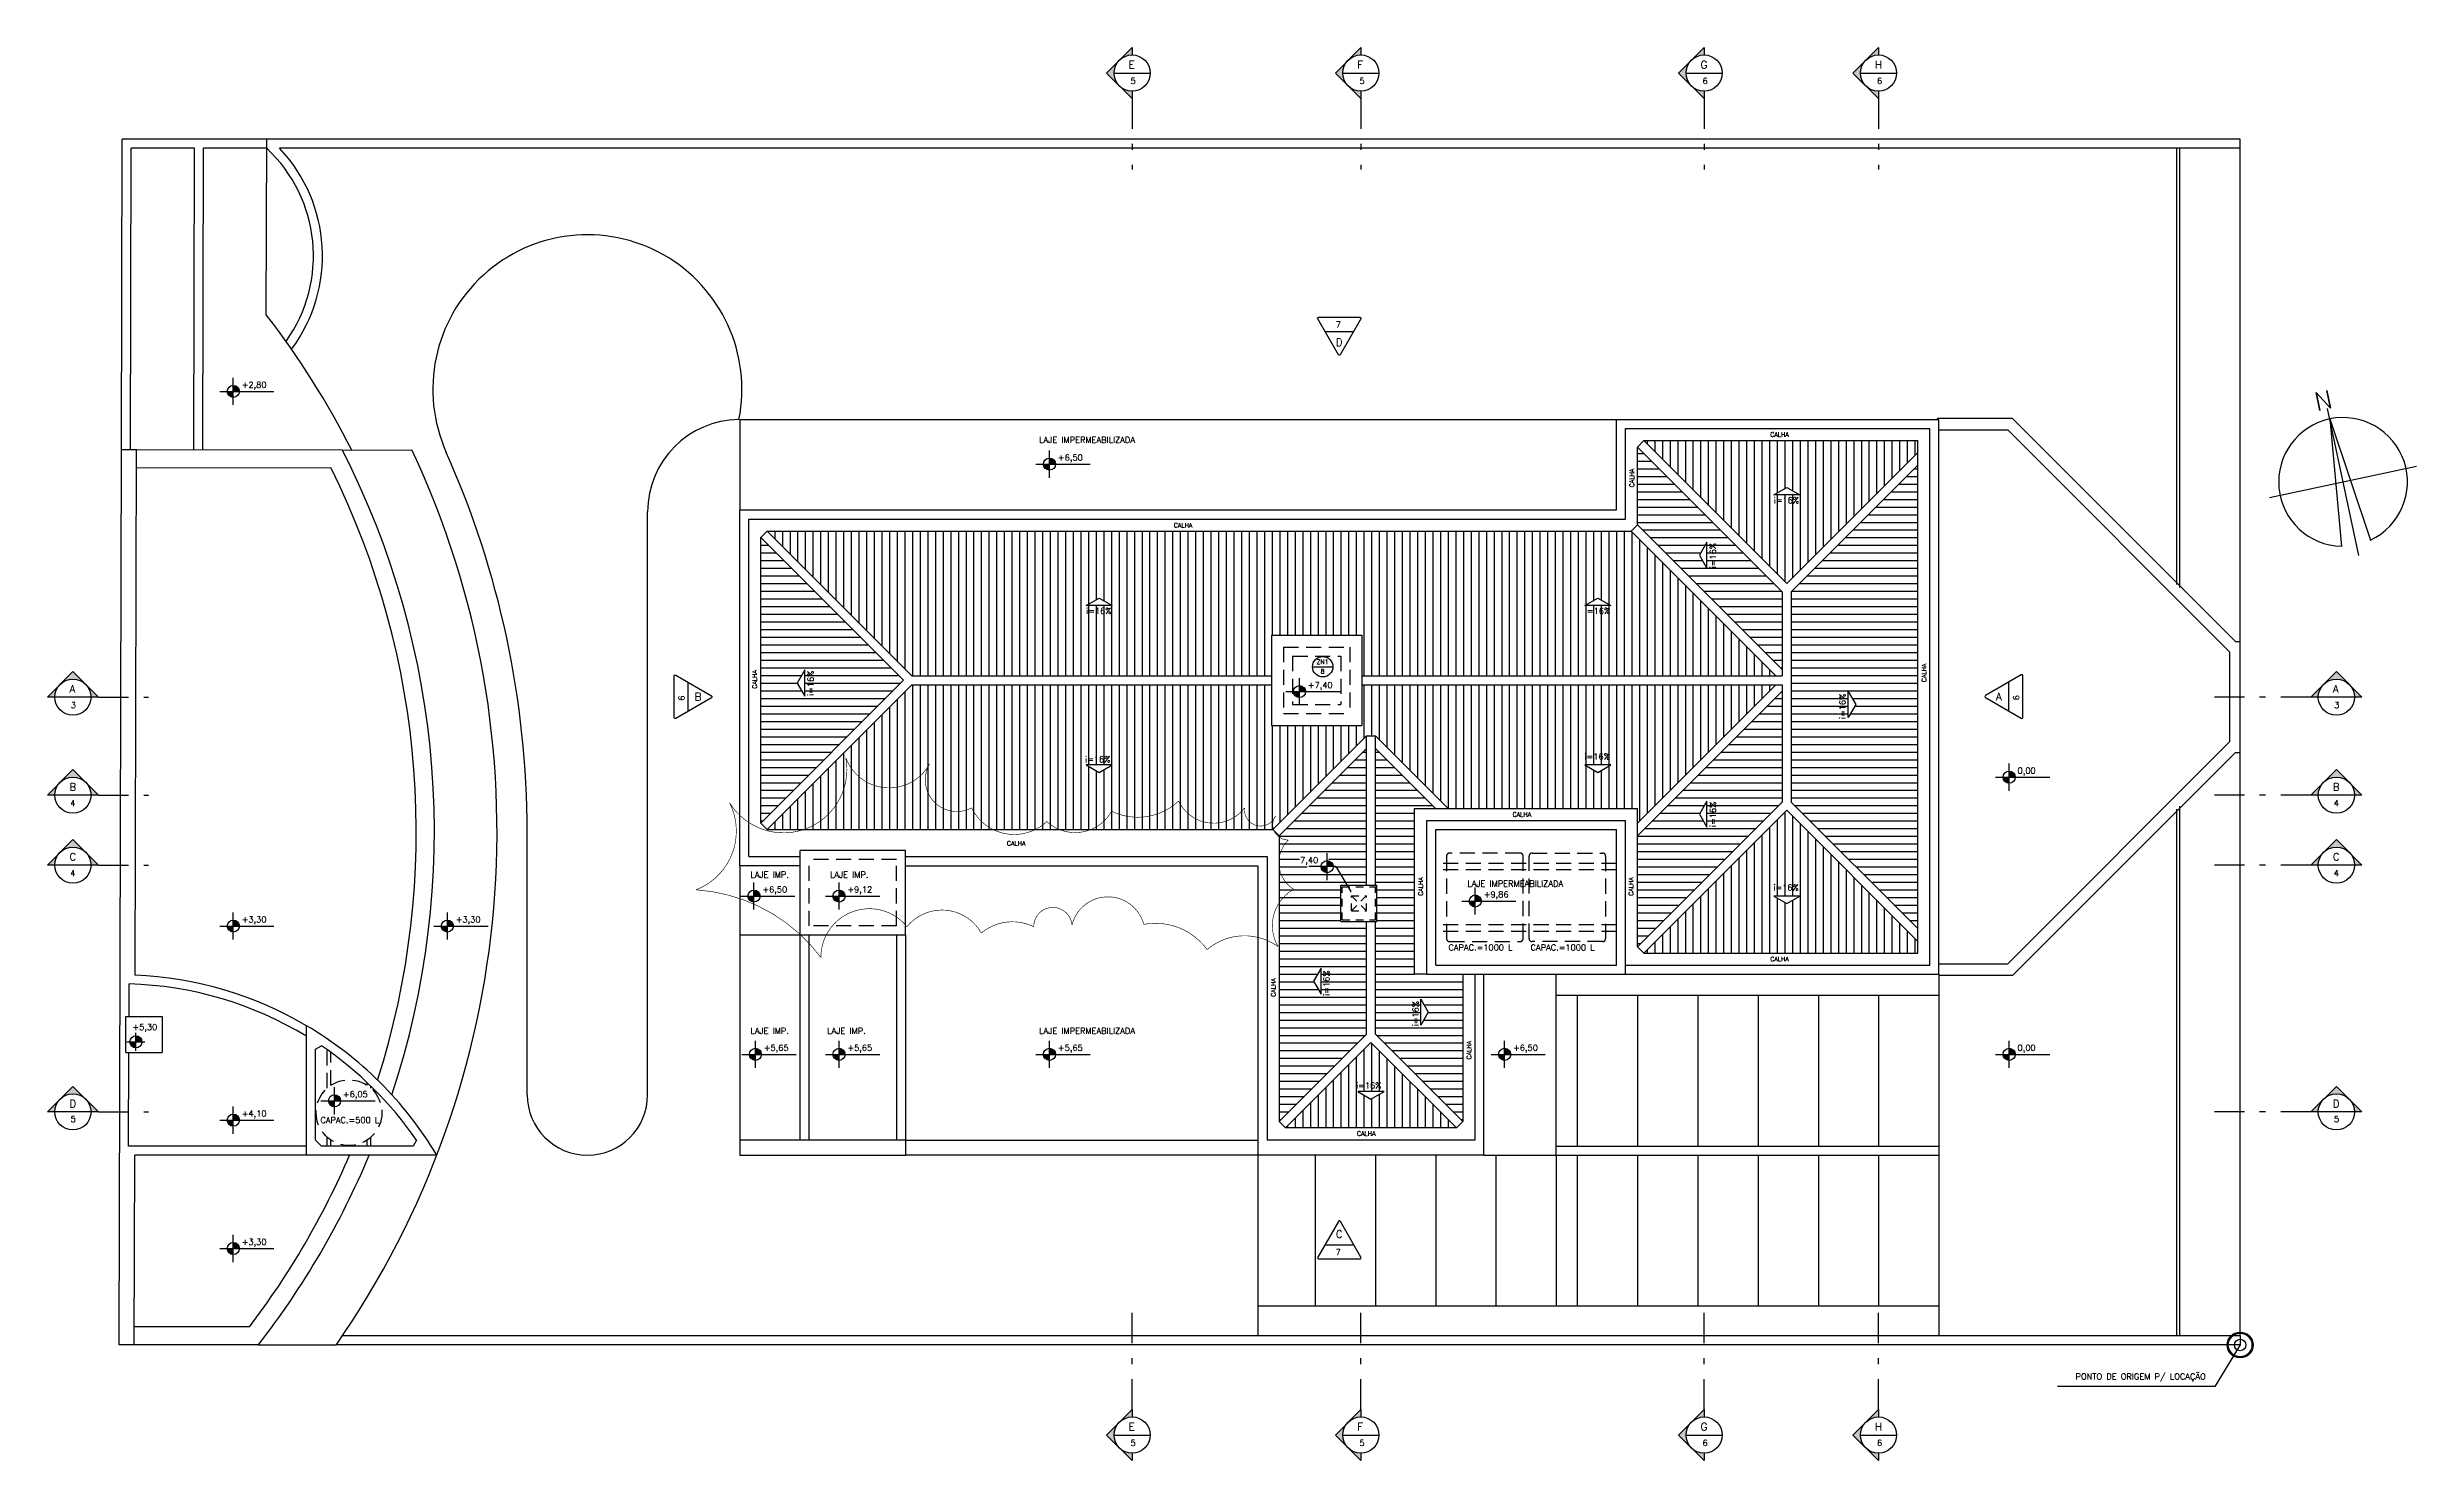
# Model space of a CAD drawing. Header units: millimetres. Extents: x 42.3 to 81.6, y 123 to 146.4.
import ezdxf
from ezdxf.enums import TextEntityAlignment as Align

# ---------------------------------------------------------------- set-up
doc = ezdxf.new("R2010")
doc.units = ezdxf.units.MM
doc.linetypes.add('DASHDOT', pattern=[1, 0.5, -0.25, 0, -0.25])
doc.linetypes.add('HIDDEN', pattern=[0.375, 0.25, -0.125])
for name, color, linetype in [('CAIXN', 7, 'Continuous'), ('COTAS', 1, 'Continuous'), ('LPROJ', 7, 'HIDDEN'), ('LVISTA', 1, 'Continuous'), ('LVISTA01', 8, 'Continuous'), ('LVISTA02', 1, 'Continuous'), ('LVISTA025', 3, 'Continuous'), ('LVISTA03', 4, 'Continuous'), ('NOTAS', 2, 'Continuous'), ('TELHA', 8, 'Continuous'), ('TEXT', 3, 'Continuous')]:
    doc.layers.add(name, color=color, linetype=linetype)
doc.styles.add('100-50', font='romans.shx', dxfattribs={"height": 0.125})
doc.styles.add('60-50', font='romans.shx', dxfattribs={"height": 0.075})
doc.styles.add('80-50', font='romans.shx', dxfattribs={"height": 0.1})
doc.styles.add('ROMANS', font='ROMANS.shx', dxfattribs={"height": 0.15})
doc.dimstyles.new('50', dxfattribs={"dimtxt": 0.1, "dimasz": 2.5, "dimexe": 1.25, "dimexo": 0.625, "dimgap": 0.075, "dimtad": 1, "dimzin": 0, "dimdsep": 46, "dimtxsty": '60-50', "dimcen": 2.5, "dimclrt": 3, "dimadec": 0, "dimazin": 0, "dimtfac": 1, "dimtmove": 0, "dimatfit": 3, "dimfxl": 1, "dimarcsym": 0})

msp = doc.modelspace()

# ---------------------------------------------------------------- hatches: boundary and pattern name
at = {"layer": 'NOTAS'}
h = msp.add_hatch(color=1, dxfattribs=at)
h.paths.add_polyline_path([(60.069, 146.222), (59.857, 146.01), (60.069, 145.798, -0.414214)])
h.paths.add_polyline_path([(60.069, 145.798), (60.282, 145.586), (60.282, 145.71, -0.198912)])
h.paths.add_polyline_path([(60.282, 146.31), (60.282, 146.435), (60.069, 146.222, -0.198912)])
h = msp.add_hatch(color=1, dxfattribs=at)
h.paths.add_polyline_path([(63.867, 146.222), (63.655, 146.01), (63.867, 145.798, -0.414214)])
h.paths.add_polyline_path([(63.867, 145.798), (64.079, 145.586), (64.079, 145.71, -0.198912)])
h.paths.add_polyline_path([(64.079, 146.31), (64.079, 146.435), (63.867, 146.222, -0.198912)])
h = msp.add_hatch(color=1, dxfattribs=at)
h.paths.add_polyline_path([(69.562, 146.222), (69.35, 146.01), (69.562, 145.798, -0.414214)])
h.paths.add_polyline_path([(69.562, 145.798), (69.775, 145.586), (69.775, 145.71, -0.198912)])
h.paths.add_polyline_path([(69.775, 146.31), (69.775, 146.435), (69.562, 146.222, -0.198912)])
h = msp.add_hatch(color=1, dxfattribs=at)
h.paths.add_polyline_path([(72.457, 146.222), (72.245, 146.01), (72.457, 145.798, -0.414214)])
h.paths.add_polyline_path([(72.457, 145.798), (72.669, 145.586), (72.669, 145.71, -0.198912)])
h.paths.add_polyline_path([(72.669, 146.31), (72.669, 146.435), (72.457, 146.222, -0.198912)])
h = msp.add_hatch(color=1, dxfattribs=at)
h.paths.add_polyline_path([(45.366, 140.629), (45.366, 140.729), (45.266, 140.729, 0.414214)])
h.paths.add_polyline_path([(45.366, 140.829), (45.366, 140.729), (45.466, 140.729, 0.414214)])
h = msp.add_hatch(color=1, dxfattribs=at)
h.paths.add_polyline_path([(58.912, 139.423), (58.912, 139.523), (58.812, 139.523, 0.414214)])
h.paths.add_polyline_path([(58.912, 139.623), (58.912, 139.523), (59.012, 139.523, 0.414214)])
h = msp.add_hatch(color=1, dxfattribs=at)
h.paths.add_polyline_path([(42.917, 135.869), (42.704, 136.082), (42.492, 135.869, -0.414214)])
h.paths.add_polyline_path([(42.492, 135.869), (42.28, 135.657), (42.404, 135.657, -0.198912)])
h.paths.add_polyline_path([(43.004, 135.657), (43.129, 135.657), (42.917, 135.869, -0.198912)])
h = msp.add_hatch(color=1, dxfattribs=at)
h.paths.add_polyline_path([(80.48, 135.869), (80.268, 136.082), (80.056, 135.869, -0.414214)])
h.paths.add_polyline_path([(80.056, 135.869), (79.844, 135.657), (79.968, 135.657, -0.198912)])
h.paths.add_polyline_path([(80.568, 135.657), (80.692, 135.657), (80.48, 135.869, -0.198912)])
h = msp.add_hatch(color=1, dxfattribs=at)
h.paths.add_polyline_path([(63.06, 135.649), (63.06, 135.749), (62.96, 135.749, 0.414214)])
h.paths.add_polyline_path([(63.06, 135.849), (63.06, 135.749), (63.16, 135.749, 0.414214)])
h = msp.add_hatch(color=1, dxfattribs=at)
h.paths.add_polyline_path([(42.917, 134.245), (42.704, 134.457), (42.492, 134.245, -0.414214)])
h.paths.add_polyline_path([(42.492, 134.245), (42.28, 134.033), (42.404, 134.033, -0.198912)])
h.paths.add_polyline_path([(43.004, 134.033), (43.129, 134.033), (42.917, 134.245, -0.198912)])
h = msp.add_hatch(color=1, dxfattribs=at)
h.paths.add_polyline_path([(74.838, 134.23), (74.838, 134.33), (74.738, 134.33, 0.414214)])
h.paths.add_polyline_path([(74.838, 134.43), (74.838, 134.33), (74.938, 134.33, 0.414214)])
h = msp.add_hatch(color=1, dxfattribs=at)
h.paths.add_polyline_path([(80.48, 134.245), (80.268, 134.457), (80.056, 134.245, -0.414214)])
h.paths.add_polyline_path([(80.056, 134.245), (79.844, 134.033), (79.968, 134.033, -0.198912)])
h.paths.add_polyline_path([(80.568, 134.033), (80.692, 134.033), (80.48, 134.245, -0.198912)])
h = msp.add_hatch(color=1, dxfattribs=at)
h.paths.add_polyline_path([(42.917, 133.085), (42.704, 133.297), (42.492, 133.085, -0.414214)])
h.paths.add_polyline_path([(42.492, 133.085), (42.28, 132.872), (42.404, 132.872, -0.198912)])
h.paths.add_polyline_path([(43.004, 132.872), (43.129, 132.872), (42.917, 133.085, -0.198912)])
h = msp.add_hatch(color=1, dxfattribs=at)
h.paths.add_polyline_path([(80.48, 133.085), (80.268, 133.297), (80.056, 133.085, -0.414214)])
h.paths.add_polyline_path([(80.056, 133.085), (79.844, 132.872), (79.968, 132.872, -0.198912)])
h.paths.add_polyline_path([(80.568, 132.872), (80.692, 132.872), (80.48, 133.085, -0.198912)])
h = msp.add_hatch(color=1, dxfattribs=at)
h.paths.add_polyline_path([(63.42, 132.846), (63.52, 132.846), (63.52, 132.746, -0.414214)])
h.paths.add_polyline_path([(63.62, 132.846), (63.52, 132.846), (63.52, 132.946, -0.414214)])
h = msp.add_hatch(color=1, dxfattribs=at)
h.paths.add_polyline_path([(54.007, 132.258), (54.007, 132.358), (53.907, 132.358, 0.414214)])
h.paths.add_polyline_path([(54.007, 132.458), (54.007, 132.358), (54.107, 132.358, 0.414214)])
h = msp.add_hatch(color=1, dxfattribs=at)
h.paths.add_polyline_path([(55.418, 132.258), (55.418, 132.358), (55.318, 132.358, 0.414214)])
h.paths.add_polyline_path([(55.418, 132.458), (55.418, 132.358), (55.518, 132.358, 0.414214)])
h = msp.add_hatch(color=1, dxfattribs=at)
h.paths.add_polyline_path([(65.978, 132.176), (65.978, 132.276), (65.878, 132.276, 0.414214)])
h.paths.add_polyline_path([(65.978, 132.376), (65.978, 132.276), (66.078, 132.276, 0.414214)])
h = msp.add_hatch(color=1, dxfattribs=at)
h.paths.add_polyline_path([(45.366, 131.761), (45.366, 131.861), (45.266, 131.861, 0.414214)])
h.paths.add_polyline_path([(45.366, 131.961), (45.366, 131.861), (45.466, 131.861, 0.414214)])
h = msp.add_hatch(color=1, dxfattribs=at)
h.paths.add_polyline_path([(48.918, 131.761), (48.918, 131.861), (48.818, 131.861, 0.414214)])
h.paths.add_polyline_path([(48.918, 131.961), (48.918, 131.861), (49.018, 131.861, 0.414214)])
h = msp.add_hatch(color=1, dxfattribs=at)
h.paths.add_polyline_path([(43.75, 129.84), (43.75, 129.94), (43.65, 129.94, 0.414214)])
h.paths.add_polyline_path([(43.75, 130.04), (43.75, 129.94), (43.85, 129.94, 0.414214)])
h = msp.add_hatch(color=1, dxfattribs=at)
h.paths.add_polyline_path([(54.031, 129.633), (54.031, 129.733), (53.931, 129.733, 0.414214)])
h.paths.add_polyline_path([(54.031, 129.833), (54.031, 129.733), (54.131, 129.733, 0.414214)])
h = msp.add_hatch(color=1, dxfattribs=at)
h.paths.add_polyline_path([(55.418, 129.633), (55.418, 129.733), (55.318, 129.733, 0.414214)])
h.paths.add_polyline_path([(55.418, 129.833), (55.418, 129.733), (55.518, 129.733, 0.414214)])
h = msp.add_hatch(color=1, dxfattribs=at)
h.paths.add_polyline_path([(58.912, 129.633), (58.912, 129.733), (58.812, 129.733, 0.414214)])
h.paths.add_polyline_path([(58.912, 129.833), (58.912, 129.733), (59.012, 129.733, 0.414214)])
h = msp.add_hatch(color=1, dxfattribs=at)
h.paths.add_polyline_path([(66.465, 129.633), (66.465, 129.733), (66.365, 129.733, 0.414214)])
h.paths.add_polyline_path([(66.465, 129.833), (66.465, 129.733), (66.565, 129.733, 0.414214)])
h = msp.add_hatch(color=1, dxfattribs=at)
h.paths.add_polyline_path([(74.838, 129.633), (74.838, 129.733), (74.738, 129.733, 0.414214)])
h.paths.add_polyline_path([(74.838, 129.833), (74.838, 129.733), (74.938, 129.733, 0.414214)])
h = msp.add_hatch(color=1, dxfattribs=at)
h.paths.add_polyline_path([(42.917, 128.99), (42.704, 129.202), (42.492, 128.99, -0.414214)])
h.paths.add_polyline_path([(42.492, 128.99), (42.28, 128.778), (42.404, 128.778, -0.198912)])
h.paths.add_polyline_path([(43.004, 128.778), (43.129, 128.778), (42.917, 128.99, -0.198912)])
h = msp.add_hatch(color=1, dxfattribs=at)
h.paths.add_polyline_path([(47.046, 128.862), (47.046, 128.962), (46.946, 128.962, 0.414214)])
h.paths.add_polyline_path([(47.046, 129.062), (47.046, 128.962), (47.146, 128.962, 0.414214)])
h = msp.add_hatch(color=1, dxfattribs=at)
h.paths.add_polyline_path([(80.48, 128.99), (80.268, 129.202), (80.056, 128.99, -0.414214)])
h.paths.add_polyline_path([(80.056, 128.99), (79.844, 128.778), (79.968, 128.778, -0.198912)])
h.paths.add_polyline_path([(80.568, 128.778), (80.692, 128.778), (80.48, 128.99, -0.198912)])
h = msp.add_hatch(color=1, dxfattribs=at)
h.paths.add_polyline_path([(45.366, 128.541), (45.366, 128.641), (45.266, 128.641, 0.414214)])
h.paths.add_polyline_path([(45.366, 128.741), (45.366, 128.641), (45.466, 128.641, 0.414214)])
h = msp.add_hatch(color=1, dxfattribs=at)
h.paths.add_polyline_path([(45.366, 126.412), (45.366, 126.512), (45.266, 126.512, 0.414214)])
h.paths.add_polyline_path([(45.366, 126.612), (45.366, 126.512), (45.466, 126.512, 0.414214)])
h = msp.add_hatch(color=1, dxfattribs=at)
h.paths.add_polyline_path([(60.069, 123.631), (59.857, 123.419), (60.069, 123.207, -0.414214)])
h.paths.add_polyline_path([(60.069, 123.207), (60.282, 122.995), (60.282, 123.119, -0.198912)])
h.paths.add_polyline_path([(60.282, 123.719), (60.282, 123.843), (60.069, 123.631, -0.198912)])
h = msp.add_hatch(color=1, dxfattribs=at)
h.paths.add_polyline_path([(63.867, 123.631), (63.655, 123.419), (63.867, 123.207, -0.414214)])
h.paths.add_polyline_path([(63.867, 123.207), (64.079, 122.995), (64.079, 123.119, -0.198912)])
h.paths.add_polyline_path([(64.079, 123.719), (64.079, 123.843), (63.867, 123.631, -0.198912)])
h = msp.add_hatch(color=1, dxfattribs=at)
h.paths.add_polyline_path([(69.562, 123.631), (69.35, 123.419), (69.562, 123.207, -0.414214)])
h.paths.add_polyline_path([(69.562, 123.207), (69.775, 122.995), (69.775, 123.119, -0.198912)])
h.paths.add_polyline_path([(69.775, 123.719), (69.775, 123.843), (69.562, 123.631, -0.198912)])
h = msp.add_hatch(color=1, dxfattribs=at)
h.paths.add_polyline_path([(72.457, 123.631), (72.245, 123.419), (72.457, 123.207, -0.414214)])
h.paths.add_polyline_path([(72.457, 123.207), (72.669, 122.995), (72.669, 123.119, -0.198912)])
h.paths.add_polyline_path([(72.669, 123.719), (72.669, 123.843), (72.457, 123.631, -0.198912)])
at = {"layer": 'TELHA'}
h = msp.add_hatch(dxfattribs=at)
h.set_pattern_fill('ANSI31', color=256, scale=0.04, angle=135, style=0)
h.paths.add_polyline_path([(73.321, 139.506), (71.221, 137.406), (71.221, 133.918), (73.321, 131.818)])
h.paths.add_polyline_path([(72.166, 135.754), (72.291, 135.537), (72.166, 135.321)], flags=16)
h.paths.add_polyline_path([(71.071, 137.406), (68.671, 139.806), (68.671, 138.518), (71.071, 136.118)])
h.paths.add_polyline_path([(69.823, 137.793), (69.698, 138.01), (69.823, 138.226)], flags=16)
h.paths.add_polyline_path([(71.071, 135.756), (68.671, 133.356), (68.671, 131.518), (71.071, 133.918)])
h.paths.add_polyline_path([(69.823, 133.935), (69.823, 133.502), (69.698, 133.718)], flags=16)
h.paths.add_polyline_path([(72.146, 135.283), (72.146, 135.771), (71.996, 135.771), (71.996, 135.283)], flags=24)
h.paths.add_polyline_path([(69.997, 137.783), (69.997, 138.271), (69.847, 138.271), (69.847, 137.783)], flags=24)
h.paths.add_polyline_path([(69.997, 133.492), (69.997, 133.98), (69.847, 133.98), (69.847, 133.492)], flags=24)
h = msp.add_hatch(dxfattribs=at)
h.set_pattern_fill('ANSI31', color=256, scale=0.04, angle=45, style=0)
h.paths.add_polyline_path([(73.321, 139.718), (73.321, 139.912), (68.777, 139.912), (71.146, 137.543)])
h.paths.add_polyline_path([(70.93, 139.011), (71.146, 139.136), (71.363, 139.011)], flags=16)
h.paths.add_polyline_path([(70.919, 138.847), (71.407, 138.847), (71.407, 138.997), (70.919, 138.997)], flags=24)
h = msp.add_hatch(dxfattribs=at)
h.set_pattern_fill('ANSI31', color=256, scale=0.04, angle=45, style=0)
h.paths.add_polyline_path([(68.565, 138.412), (54.227, 138.412), (56.627, 136.012), (62.596, 136.012), (62.596, 136.687), (64.096, 136.687), (64.096, 136.012), (70.965, 136.012)])
h.paths.add_polyline_path([(59.519, 137.175), (59.735, 137.3), (59.952, 137.175)], flags=16)
h.paths.add_polyline_path([(67.796, 137.175), (68.012, 137.3), (68.229, 137.175)], flags=16)
h.paths.add_polyline_path([(59.508, 137.012), (59.996, 137.012), (59.996, 137.162), (59.508, 137.162)], flags=24)
h.paths.add_polyline_path([(67.785, 137.012), (68.273, 137.012), (68.273, 137.162), (67.785, 137.162)], flags=24)
h = msp.add_hatch(dxfattribs=at)
h.set_pattern_fill('ANSI31', color=256, scale=0.04, angle=135, style=0)
h.paths.add_polyline_path([(56.49, 135.937), (54.121, 138.306), (54.121, 133.568)])
h.paths.add_polyline_path([(54.849, 135.676), (54.724, 135.892), (54.849, 136.109)], flags=16)
h.paths.add_polyline_path([(55.022, 135.666), (55.022, 136.154), (54.872, 136.154), (54.872, 135.666)], flags=24)
h = msp.add_hatch(dxfattribs=at)
h.set_pattern_fill('ANSI31', color=256, scale=0.04, angle=45, style=0)
h.paths.add_polyline_path([(70.965, 135.862), (64.096, 135.862), (64.096, 135.187), (62.596, 135.187), (62.596, 135.862), (56.627, 135.862), (54.227, 133.462), (62.615, 133.462), (64.171, 135.018), (64.321, 135.018), (65.527, 133.812), (68.671, 133.812), (68.671, 133.568)])
h.paths.add_polyline_path([(67.796, 134.533), (68.229, 134.533), (68.012, 134.408)], flags=16)
h.paths.add_polyline_path([(59.952, 134.533), (59.735, 134.408), (59.519, 134.533)], flags=16)
h.paths.add_polyline_path([(67.78, 134.598), (68.268, 134.598), (68.268, 134.748), (67.78, 134.748)], flags=24)
h.paths.add_polyline_path([(59.491, 134.551), (59.979, 134.551), (59.979, 134.701), (59.491, 134.701)], flags=24)
h = msp.add_hatch(dxfattribs=at)
h.set_pattern_fill('ANSI31', color=256, scale=0.04, angle=135, style=0)
h.paths.add_polyline_path([(63.746, 132.537), (63.848, 132.537), (63.664, 132.846), (63.643, 132.846), (63.641, 132.8), (63.588, 132.733), (63.475, 132.714), (63.409, 132.776), (63.397, 132.818), (63.187, 132.818), (63.187, 132.861), (63.054, 132.861), (63.061, 133.027), (63.545, 133.027), (63.545, 132.969), (63.608, 132.941), (63.644, 132.872), (63.643, 132.846), (63.664, 132.846), (63.848, 132.537), (64.171, 132.537), (64.171, 134.806), (62.721, 133.356), (62.721, 128.618), (64.171, 130.068), (64.171, 131.937), (63.746, 131.937)])
h.paths.add_polyline_path([(63.42, 130.73), (63.295, 130.946), (63.42, 131.163)], flags=16)
h.paths.add_polyline_path([(63.582, 130.694), (63.582, 131.182), (63.432, 131.182), (63.432, 130.694)], flags=24)
h = msp.add_hatch(dxfattribs=at)
h.set_pattern_fill('ANSI31', color=256, scale=0.04, angle=135, style=0)
h.paths.add_polyline_path([(64.971, 133.812), (65.315, 133.812), (64.321, 134.806), (64.321, 132.537), (64.346, 132.537), (64.346, 131.937), (64.321, 131.937), (64.321, 130.068), (65.771, 128.618), (65.771, 131.062), (65.171, 131.062), (64.971, 131.062)])
h.paths.add_polyline_path([(65.073, 130.649), (65.198, 130.433), (65.073, 130.216)], flags=16)
h.paths.add_polyline_path([(65.062, 130.187), (65.062, 130.675), (64.912, 130.675), (64.912, 130.187)], flags=24)
h = msp.add_hatch(dxfattribs=at)
h.set_pattern_fill('ANSI31', color=256, scale=0.04, angle=45, style=0)
h.paths.add_polyline_path([(71.146, 133.781), (68.777, 131.412), (73.321, 131.412), (73.321, 131.606)])
h.paths.add_polyline_path([(70.93, 132.359), (71.363, 132.359), (71.146, 132.234)], flags=16)
h.paths.add_polyline_path([(70.914, 132.424), (71.402, 132.424), (71.402, 132.574), (70.914, 132.574)], flags=24)
h = msp.add_hatch(dxfattribs=at)
h.set_pattern_fill('ANSI31', color=256, scale=0.04, angle=45, style=0)
h.paths.add_polyline_path([(64.246, 129.931), (62.827, 128.512), (65.665, 128.512)])
h.paths.add_polyline_path([(64.463, 129.116), (64.246, 128.991), (64.03, 129.116)], flags=16)
h.paths.add_polyline_path([(63.989, 129.141), (64.477, 129.141), (64.477, 129.291), (63.989, 129.291)], flags=24)

# ---------------------------------------------------------------- linework, layer by layer
at = {"layer": 'CAIXN', "color": 8, "ltscale": 0.5}
msp.add_line((63.276, 136.162), (63.616, 136.162), dxfattribs=at)
msp.add_circle((63.446, 136.162), 0.17, dxfattribs=at)
at = {"layer": 'COTAS', "const_width": 0.0125}
msp.add_lwpolyline([(63.904, 132.433, 1), (63.916, 132.433, 1)], format="xyb", close=True, dxfattribs=at)
at = {"layer": 'COTAS'}
for radius in [0.214, 0.196, 0.0949]:
    msp.add_circle((78.671, 124.912), radius, dxfattribs=at)
at = {"layer": 'LPROJ'}
for p, q in [((62.796, 136.487), (63.896, 136.487)), ((62.796, 136.487), (62.796, 135.387)), ((63.896, 136.487), (63.896, 135.387)), ((62.946, 136.337), (63.746, 136.337)), ((62.946, 136.337), (62.946, 135.537)), ((63.746, 136.337), (63.746, 135.537)), ((62.796, 135.387), (63.896, 135.387)), ((62.946, 135.537), (63.746, 135.537)), ((54.921, 131.862), (54.921, 132.962)), ((56.371, 132.962), (54.921, 132.962)), ((56.371, 131.862), (56.371, 132.962)), ((68.321, 132.901), (65.321, 132.901)), ((68.321, 132.791), (65.321, 132.791)), ((56.371, 131.862), (54.921, 131.862)), ((68.321, 131.883), (65.321, 131.883)), ((68.321, 131.773), (65.321, 131.773)), ((46.926, 129.174), (46.926, 129.807)), ((46.986, 129.22), (46.986, 129.765)), ((47.586, 129.22), (47.586, 129.267)), ((47.646, 129.174), (47.646, 129.21)), ((46.926, 128.212), (46.926, 128.355)), ((46.986, 128.212), (46.986, 128.31)), ((47.586, 128.212), (47.586, 128.31)), ((47.646, 128.212), (47.646, 128.355))]:
    msp.add_line(p, q, dxfattribs=at)
at = {"layer": 'LPROJ', "ltscale": 0.5}
for p, q in [((63.771, 132.512), (64.321, 132.512)), ((63.771, 131.962), (63.771, 132.512)), ((64.321, 131.962), (64.321, 132.512)), ((64.171, 132.112), (63.921, 132.362)), ((63.921, 132.112), (64.171, 132.362)), ((63.921, 132.112), (63.921, 132.362)), ((63.921, 132.362), (64.171, 132.362)), ((64.171, 132.112), (64.171, 132.362)), ((63.771, 131.962), (64.321, 131.962)), ((63.921, 132.112), (64.171, 132.112))]:
    msp.add_line(p, q, dxfattribs=at)
at = {"layer": 'LPROJ'}
for points in [[(65.551, 133.072, 0.414214), (65.501, 133.022), (65.501, 131.652, 0.414214), (65.551, 131.602), (66.721, 131.602, 0.414214), (66.771, 131.652), (66.771, 133.022, 0.414214), (66.721, 133.072)], [(66.921, 131.602, -0.414214), (66.871, 131.652), (66.871, 133.022, -0.414214), (66.921, 133.072), (68.091, 133.072, -0.414214), (68.141, 133.022), (68.141, 131.652, -0.414214), (68.091, 131.602)]]:
    msp.add_lwpolyline(points, format="xyb", close=True, dxfattribs=at)
msp.add_circle((47.286, 128.765), 0.545, dxfattribs=at)
at = {"layer": 'LVISTA'}
for p, q in [((78.671, 144.912), (45.92, 144.912)), ((78.671, 144.762), (46.133, 144.762)), ((78.671, 144.762), (78.671, 144.912)), ((74.892, 140.282), (73.651, 140.282)), ((73.651, 140.262), (73.651, 140.282)), ((73.671, 140.092), (74.813, 140.092)), ((74.813, 140.092), (78.501, 136.404)), ((74.892, 140.282), (78.592, 136.582)), ((68.777, 139.912), (68.671, 139.806)), ((68.671, 138.518), (68.671, 139.806)), ((68.777, 139.912), (73.321, 139.912)), ((73.321, 131.412), (73.321, 139.912)), ((54.227, 138.412), (68.565, 138.412)), ((68.565, 138.412), (68.671, 138.518)), ((70.965, 136.012), (68.565, 138.412)), ((71.071, 136.118), (68.671, 138.518)), ((54.121, 133.568), (54.121, 138.306)), ((78.592, 136.582), (78.671, 136.582)), ((78.671, 134.742), (78.671, 136.582)), ((78.501, 134.92), (78.501, 136.404)), ((70.965, 135.862), (68.671, 133.568)), ((71.071, 135.756), (68.671, 133.356)), ((62.615, 133.462), (64.171, 135.018)), ((65.527, 133.812), (64.321, 135.018)), ((74.813, 131.232), (78.501, 134.92)), ((62.721, 133.356), (64.171, 134.806)), ((65.315, 133.812), (64.321, 134.806)), ((74.892, 131.042), (78.592, 134.742)), ((78.592, 134.742), (78.671, 134.742)), ((64.971, 131.062), (64.971, 133.812)), ((64.971, 133.812), (68.671, 133.812)), ((68.671, 131.518), (68.671, 133.812)), ((54.227, 133.462), (62.615, 133.462)), ((62.721, 133.356), (62.615, 133.462)), ((62.721, 133.356), (62.721, 128.618)), ((68.777, 131.412), (68.671, 131.518)), ((68.777, 131.412), (73.321, 131.412)), ((65.171, 131.062), (64.971, 131.062)), ((65.771, 131.062), (65.771, 128.618)), ((73.671, 131.232), (74.813, 131.232)), ((74.892, 131.042), (73.671, 131.042)), ((65.665, 128.512), (62.827, 128.512)), ((78.671, 125.062), (47.174, 125.062)), ((78.671, 125.062), (78.671, 124.912)), ((45.78, 124.912), (47.071, 124.912)), ((78.671, 124.912), (47.071, 124.912))]:
    msp.add_line(p, q, dxfattribs=at)
for radius, start, end in [(2.444, 324.533, 46.9204), (2.594, 323.3717, 43.4855)]:
    msp.add_arc((44.251, 142.977), radius, start, end, dxfattribs=at)
at = {"layer": 'LVISTA01'}
for p, q in [((77.621, 137.524), (77.621, 144.762)), ((77.671, 137.474), (77.671, 144.762)), ((78.671, 136.582), (78.671, 144.762)), ((52.242, 129.062), (52.242, 138.733)), ((78.671, 125.062), (78.671, 134.742)), ((77.621, 125.062), (77.621, 133.8)), ((77.671, 125.062), (77.671, 133.85)), ((50.242, 129.062), (50.242, 133.427)), ((73.671, 131.062), (73.671, 125.062)), ((67.321, 130.712), (73.671, 130.712)), ((67.671, 130.712), (67.671, 128.212)), ((68.671, 130.712), (68.671, 128.212)), ((69.671, 130.712), (69.671, 128.212)), ((70.671, 130.712), (70.671, 128.212)), ((71.671, 130.712), (71.671, 128.212)), ((72.671, 130.712), (72.671, 128.212)), ((67.321, 128.212), (73.671, 128.212)), ((62.371, 128.062), (62.371, 125.062)), ((63.321, 128.062), (63.321, 125.562)), ((64.321, 128.062), (64.321, 125.562)), ((65.321, 128.062), (65.321, 125.562)), ((66.321, 128.062), (66.321, 125.562)), ((67.321, 128.062), (73.671, 128.062)), ((67.321, 128.062), (67.321, 125.562)), ((67.671, 128.062), (67.671, 125.562)), ((68.671, 128.062), (68.671, 125.562)), ((69.671, 128.062), (69.671, 125.562)), ((70.671, 128.062), (70.671, 125.562)), ((71.671, 128.062), (71.671, 125.562)), ((72.671, 128.062), (72.671, 125.562)), ((62.371, 125.562), (73.671, 125.562))]:
    msp.add_line(p, q, dxfattribs=at)
for centre, radius, start, end in [((51.242, 140.762), 2.565, 348.7563, 204.0825), ((53.771, 138.733), 1.529, 90.5187, 180), ((34.832, 133.427), 15.41, 0, 24.0825), ((51.242, 129.062), 1, 180, 0)]:
    msp.add_arc(centre, radius, start, end, dxfattribs=at)
at = {"layer": 'LVISTA02', "color": 2}
for p, q in [((43.508, 139.762), (43.52, 144.912)), ((45.92, 144.912), (43.52, 144.912)), ((45.913, 142), (45.92, 144.912)), ((47.175, 139.753), (43.758, 139.761)), ((48.335, 139.75), (47.175, 139.753)), ((46.99, 139.454), (43.757, 139.461)), ((53.771, 131.712), (53.771, 128.312)), ((46.729, 129.82), (46.829, 129.874)), ((46.729, 128.312), (46.729, 129.82)), ((46.829, 128.212), (46.729, 128.312)), ((48.351, 128.212), (46.829, 128.212)), ((48.405, 128.312), (48.351, 128.212)), ((45.632, 125.212), (43.721, 125.212)), ((45.78, 124.912), (43.721, 124.912))]:
    msp.add_line(p, q, dxfattribs=at)
at = {"layer": 'LVISTA02'}
for p, q in [((43.658, 139.762), (43.67, 144.762)), ((44.72, 144.762), (43.67, 144.762)), ((44.708, 139.759), (44.72, 144.762)), ((44.858, 139.759), (44.87, 144.762)), ((45.92, 144.762), (44.87, 144.762))]:
    msp.add_line(p, q, dxfattribs=at)
at = {"layer": 'LVISTA02', "color": 3}
for p, q in [((53.771, 140.262), (68.321, 140.262)), ((53.771, 140.262), (53.771, 138.762)), ((53.771, 132.862), (53.771, 131.712)), ((54.771, 131.712), (53.771, 131.712)), ((67.321, 128.062), (67.321, 131.062)), ((56.521, 128.312), (62.371, 128.312)), ((62.371, 128.062), (56.521, 128.062)), ((66.121, 128.062), (67.321, 128.062))]:
    msp.add_line(p, q, dxfattribs=at)
at = {"layer": 'LVISTA02', "color": 1}
for p, q in [((54.771, 128.312), (54.771, 131.712)), ((54.921, 128.312), (54.921, 131.712)), ((56.371, 131.712), (56.371, 128.312)), ((56.521, 131.712), (56.521, 128.312))]:
    msp.add_line(p, q, dxfattribs=at)
at = {"layer": 'LVISTA02', "color": 2}
for centre, radius, start, end in [((34.832, 133.427), 14.01, 26.8382, 37.7273), ((34.832, 133.427), 14.91, 325.1722, 25.091), ((34.832, 133.427), 13.87, 341.6606, 27.1343), ((34.832, 133.427), 13.57, 342.3233, 26.3648), ((43.471, 124.912), 5.991, 34.5747, 55.9111), ((34.832, 133.427), 13.57, 322.7405, 336.7092), ((34.832, 133.427), 13.87, 322.1235, 337.2416)]:
    msp.add_arc(centre, radius, start, end, dxfattribs=at)
at = {"layer": 'LVISTA025', "color": 4}
for p, q in [((68.321, 138.762), (68.321, 140.262)), ((68.321, 140.262), (73.671, 140.262)), ((68.471, 138.612), (68.471, 140.112)), ((68.471, 140.112), (73.521, 140.112)), ((73.521, 131.212), (73.521, 140.112)), ((73.671, 131.062), (73.671, 140.262)), ((43.471, 124.912), (43.508, 139.762)), ((43.758, 139.761), (43.508, 139.762)), ((43.736, 131.048), (43.758, 139.761)), ((53.771, 132.862), (53.771, 138.762)), ((53.771, 138.762), (68.321, 138.762)), ((53.921, 133.012), (53.921, 138.612)), ((53.921, 138.612), (68.471, 138.612)), ((53.921, 133.012), (54.771, 133.012)), ((56.521, 133.012), (62.521, 133.012)), ((62.521, 133.012), (62.521, 128.312)), ((54.771, 132.862), (53.771, 132.862)), ((56.521, 132.862), (62.371, 132.862)), ((62.371, 132.862), (62.371, 128.062)), ((65.971, 131.062), (65.971, 128.312)), ((66.121, 128.062), (66.121, 131.062)), ((68.471, 131.212), (73.521, 131.212)), ((68.471, 131.062), (73.671, 131.062)), ((43.635, 130.362), (43.636, 130.901)), ((43.629, 128.212), (43.633, 129.762)), ((46.579, 128.212), (43.629, 128.212)), ((53.771, 128.312), (53.771, 128.062)), ((56.521, 128.312), (53.771, 128.312)), ((56.521, 128.312), (56.521, 128.062)), ((65.971, 128.312), (62.521, 128.312)), ((43.721, 124.912), (43.729, 128.062)), ((46.579, 128.062), (43.729, 128.062)), ((53.771, 128.062), (56.521, 128.062)), ((66.121, 128.062), (62.371, 128.062)), ((43.721, 124.912), (43.471, 124.912))]:
    msp.add_line(p, q, dxfattribs=at)
at = {"layer": 'LVISTA025'}
for p, q in [((71.071, 137.406), (68.671, 139.806)), ((71.146, 137.543), (68.777, 139.912)), ((71.146, 137.543), (73.321, 139.718)), ((71.221, 137.406), (73.321, 139.506)), ((54.227, 138.412), (54.121, 138.306)), ((54.227, 138.412), (56.627, 136.012)), ((54.121, 138.306), (56.49, 135.937)), ((71.071, 137.406), (71.071, 136.012)), ((71.221, 137.406), (71.221, 133.918)), ((54.121, 133.568), (56.49, 135.937)), ((54.227, 133.462), (56.627, 135.862)), ((56.627, 136.012), (62.596, 136.012)), ((56.627, 135.862), (62.596, 135.862)), ((64.096, 136.012), (71.071, 136.012)), ((64.096, 135.862), (71.071, 135.862)), ((71.071, 135.862), (71.071, 133.918)), ((64.171, 132.537), (64.171, 135.018)), ((64.171, 135.018), (64.321, 135.018)), ((64.321, 132.537), (64.321, 135.018)), ((71.071, 133.918), (68.671, 131.518)), ((71.146, 133.781), (68.777, 131.412)), ((71.146, 133.781), (73.321, 131.606)), ((71.221, 133.918), (73.321, 131.818)), ((54.227, 133.462), (54.121, 133.568)), ((65.321, 131.212), (65.321, 133.462)), ((65.321, 133.462), (68.321, 133.462)), ((68.321, 131.212), (68.321, 133.462)), ((64.171, 130.068), (64.171, 131.937)), ((64.321, 130.068), (64.321, 131.937)), ((65.321, 131.212), (68.321, 131.212)), ((62.721, 128.618), (64.171, 130.068)), ((62.827, 128.512), (64.246, 129.931)), ((65.665, 128.512), (64.246, 129.931)), ((65.771, 128.618), (64.321, 130.068)), ((62.827, 128.512), (62.721, 128.618)), ((65.771, 128.618), (65.665, 128.512))]:
    msp.add_line(p, q, dxfattribs=at)
at = {"layer": 'LVISTA025', "color": 4}
for radius, start, end in [(6.141, 59.5968, 87.527), (5.991, 58.7514, 88.4254)]:
    msp.add_arc((43.471, 124.912), radius, start, end, dxfattribs=at)
at = {"layer": 'LVISTA03', "color": 5}
for p, q in [((62.596, 136.687), (64.096, 136.687)), ((62.596, 136.687), (62.596, 135.187)), ((64.096, 136.687), (64.096, 135.187)), ((62.596, 135.187), (64.096, 135.187)), ((65.171, 133.612), (68.471, 133.612)), ((65.171, 131.062), (65.171, 133.612)), ((68.471, 131.062), (68.471, 133.612)), ((54.771, 131.712), (54.771, 133.112)), ((56.521, 133.112), (54.771, 133.112)), ((56.521, 131.712), (56.521, 133.112)), ((63.746, 132.537), (64.346, 132.537)), ((63.746, 131.937), (63.746, 132.537)), ((64.346, 131.937), (64.346, 132.537)), ((63.746, 131.937), (64.346, 131.937)), ((56.521, 131.712), (54.771, 131.712)), ((65.171, 131.062), (68.471, 131.062)), ((43.584, 130.362), (44.184, 130.362)), ((43.584, 129.762), (43.584, 130.362)), ((44.184, 130.362), (44.184, 129.762)), ((46.579, 128.062), (46.579, 130.209)), ((43.584, 129.762), (44.184, 129.762)), ((48.743, 128.062), (46.579, 128.062))]:
    msp.add_line(p, q, dxfattribs=at)
msp.add_arc((43.471, 124.912), 6.141, 30.858, 59.5968, dxfattribs=at)
at = {"layer": 'NOTAS', "color": 1, "ltscale": 0.5}
for p, q in [((59.982, 146.01), (60.582, 146.01)), ((63.779, 146.01), (64.379, 146.01)), ((69.475, 146.01), (70.075, 146.01)), ((72.369, 146.01), (72.969, 146.01)), ((63.482, 141.724), (63.96, 141.724)), ((52.915, 135.425), (52.915, 135.903)), ((74.831, 135.428), (74.831, 135.906)), ((63.482, 126.576), (63.961, 126.576)), ((59.982, 123.419), (60.582, 123.419)), ((63.779, 123.419), (64.379, 123.419)), ((69.475, 123.419), (70.075, 123.419)), ((72.369, 123.419), (72.969, 123.419))]:
    msp.add_line(p, q, dxfattribs=at)
at = {"layer": 'NOTAS', "color": 5, "linetype": 'DASHDOT'}
for p, q in [((60.282, 145.586), (60.282, 144.41)), ((64.079, 145.586), (64.079, 144.41)), ((69.775, 145.586), (69.775, 144.41)), ((72.669, 145.586), (72.669, 144.41)), ((43.129, 135.657), (43.96, 135.657)), ((79.844, 135.657), (78.225, 135.657)), ((43.129, 134.033), (43.96, 134.033)), ((79.844, 134.033), (78.225, 134.033)), ((43.129, 132.872), (43.96, 132.872)), ((79.844, 132.872), (78.225, 132.872)), ((43.129, 128.778), (43.96, 128.778)), ((79.844, 128.778), (78.225, 128.778)), ((60.282, 123.843), (60.282, 125.462)), ((64.079, 123.843), (64.079, 125.462)), ((69.775, 123.843), (69.775, 125.462)), ((72.669, 123.843), (72.669, 125.462))]:
    msp.add_line(p, q, dxfattribs=at)
at = {"layer": 'NOTAS', "color": 1}
for p, q in [((45.366, 140.504), (45.366, 140.954)), ((45.141, 140.729), (46.04, 140.729)), ((58.912, 139.298), (58.912, 139.748)), ((58.687, 139.523), (59.587, 139.523)), ((62.835, 135.749), (63.735, 135.749)), ((63.06, 135.524), (63.06, 135.974)), ((74.838, 134.105), (74.838, 134.555)), ((74.613, 134.33), (75.512, 134.33)), ((63.52, 132.621), (63.52, 133.071)), ((54.007, 132.133), (54.007, 132.583)), ((55.418, 132.133), (55.418, 132.583)), ((63.664, 132.846), (63.217, 132.846)), ((63.664, 132.846), (63.91, 132.433)), ((53.782, 132.358), (54.682, 132.358)), ((55.193, 132.358), (56.093, 132.358)), ((65.753, 132.276), (66.653, 132.276)), ((65.978, 132.051), (65.978, 132.501)), ((45.141, 131.861), (46.04, 131.861)), ((45.366, 131.636), (45.366, 132.086)), ((48.693, 131.861), (49.593, 131.861)), ((48.918, 131.636), (48.918, 132.086)), ((43.6, 129.94), (43.9, 129.94)), ((43.75, 129.79), (43.75, 130.09)), ((54.031, 129.508), (54.031, 129.958)), ((55.418, 129.508), (55.418, 129.958)), ((58.912, 129.508), (58.912, 129.958)), ((66.465, 129.508), (66.465, 129.958)), ((74.838, 129.508), (74.838, 129.958)), ((53.806, 129.733), (54.705, 129.733)), ((55.193, 129.733), (56.093, 129.733)), ((58.687, 129.733), (59.587, 129.733)), ((66.24, 129.733), (67.14, 129.733)), ((74.613, 129.733), (75.512, 129.733)), ((47.046, 128.737), (47.046, 129.187)), ((45.141, 128.641), (46.04, 128.641)), ((45.366, 128.416), (45.366, 128.866)), ((46.821, 128.962), (47.721, 128.962)), ((45.366, 126.287), (45.366, 126.737)), ((45.141, 126.512), (46.04, 126.512))]:
    msp.add_line(p, q, dxfattribs=at)
at = {"layer": 'NOTAS', "color": 8}
for p, q in [((80.639, 138.006), (80.119, 140.448)), ((79.158, 138.967), (81.6, 139.487))]:
    msp.add_line(p, q, dxfattribs=at)
at = {"layer": 'NOTAS', "color": 4}
for q in [(80.836, 138.262), (80.354, 138.159)]:
    msp.add_line((80.157, 140.272), q, dxfattribs=at)
at = {"layer": 'NOTAS', "color": 1, "ltscale": 0.5}
for points in [[(60.282, 145.71), (60.282, 145.586), (59.857, 146.01), (60.282, 146.435), (60.282, 146.31)], [(64.079, 145.71), (64.079, 145.586), (63.655, 146.01), (64.079, 146.435), (64.079, 146.31)], [(69.775, 145.71), (69.775, 145.586), (69.35, 146.01), (69.775, 146.435), (69.775, 146.31)], [(72.669, 145.71), (72.669, 145.586), (72.245, 146.01), (72.669, 146.435), (72.669, 146.31)], [(60.282, 123.119), (60.282, 122.995), (59.857, 123.419), (60.282, 123.843), (60.282, 123.719)], [(64.079, 123.119), (64.079, 122.995), (63.655, 123.419), (64.079, 123.843), (64.079, 123.719)], [(69.775, 123.119), (69.775, 122.995), (69.35, 123.419), (69.775, 123.843), (69.775, 123.719)], [(72.669, 123.119), (72.669, 122.995), (72.245, 123.419), (72.669, 123.843), (72.669, 123.719)]]:
    msp.add_lwpolyline(points, dxfattribs=at)
at = {"layer": 'NOTAS', "color": 2, "ltscale": 0.5}
for points in [[(64.08, 141.931), (63.737, 141.338, -0.57735), (63.705, 141.338), (63.362, 141.931, -0.57735), (63.378, 141.96), (64.064, 141.96, -0.57735)], [(52.708, 136.023), (53.301, 135.68, -0.57735), (53.301, 135.648), (52.708, 135.305, -0.57735), (52.68, 135.322), (52.68, 136.007, -0.57735)], [(75.038, 136.026), (74.445, 135.683, 0.57735), (74.445, 135.651), (75.038, 135.308, 0.57735), (75.066, 135.324), (75.066, 136.01, 0.57735)], [(64.08, 126.369), (63.738, 126.962, 0.57735), (63.705, 126.962), (63.363, 126.369, 0.57735), (63.379, 126.341), (64.064, 126.341, 0.57735)]]:
    msp.add_lwpolyline(points, format="xyb", close=True, dxfattribs=at)
at = {"layer": 'NOTAS'}
for points in [[(70.93, 139.011), (71.146, 139.136), (71.363, 139.011)], [(69.823, 138.226), (69.698, 138.01), (69.823, 137.793)], [(59.519, 137.175), (59.735, 137.3), (59.952, 137.175)], [(67.796, 137.175), (68.012, 137.3), (68.229, 137.175)], [(54.849, 136.109), (54.724, 135.892), (54.849, 135.676)], [(72.166, 135.754), (72.291, 135.537), (72.166, 135.321)], [(59.519, 134.533), (59.735, 134.408), (59.952, 134.533)], [(67.796, 134.533), (68.012, 134.408), (68.229, 134.533)], [(69.823, 133.935), (69.698, 133.718), (69.823, 133.502)], [(70.93, 132.359), (71.146, 132.234), (71.363, 132.359)], [(63.42, 131.163), (63.295, 130.946), (63.42, 130.73)], [(65.073, 130.649), (65.198, 130.433), (65.073, 130.216)], [(64.03, 129.116), (64.246, 128.991), (64.463, 129.116)]]:
    msp.add_lwpolyline(points, close=True, dxfattribs=at)
at = {"layer": 'NOTAS', "color": 1, "ltscale": 0.5}
for points in [[(43.129, 135.657), (42.28, 135.657), (42.704, 136.082)], [(80.692, 135.657), (79.844, 135.657), (80.268, 136.082)], [(43.129, 134.033), (42.28, 134.033), (42.704, 134.457)], [(80.692, 134.033), (79.844, 134.033), (80.268, 134.457)], [(43.129, 132.872), (42.28, 132.872), (42.704, 133.297)], [(80.692, 132.872), (79.844, 132.872), (80.268, 133.297)], [(43.129, 128.778), (42.28, 128.778), (42.704, 129.202)], [(80.692, 128.778), (79.844, 128.778), (80.268, 129.202)]]:
    msp.add_lwpolyline(points, close=True, dxfattribs=at)
at = {"layer": 'NOTAS', "color": 211, "const_width": 0.01}
msp.add_lwpolyline([(61.054, 133.934, 0.5598), (62.149, 133.82, 0.877239), (62.664, 133.689, 0.620366), (62.876, 133.289, 0.485667), (62.963, 132.47, 0.421671), (62.705, 131.52, 0.345312), (61.527, 131.471, 0.288463), (60.476, 131.889, 0.776724), (59.284, 131.876, 0.965528), (58.65, 131.851, 0.293127), (57.779, 131.746, 0.527158), (56.546, 131.851, 0.707779), (55.117, 131.341, 0.218483), (53.045, 132.462, 0.44434), (53.601, 133.908, 0.83214), (55.531, 134.651, 0.643078), (56.922, 134.552, 0.755383), (57.618, 133.82, 0.505101), (58.866, 133.594, 0.482834), (59.942, 133.765, 0.311498)], format="xyb", close=True, dxfattribs=at)
at = {"layer": 'NOTAS', "color": 2, "ltscale": 0.5}
for centre in [(60.282, 146.01), (64.079, 146.01), (69.775, 146.01), (72.669, 146.01), (42.704, 135.657), (80.268, 135.657), (42.704, 134.033), (80.268, 134.033), (42.704, 132.872), (80.268, 132.872), (42.704, 128.778), (80.268, 128.778), (60.282, 123.419), (64.079, 123.419), (69.775, 123.419), (72.669, 123.419)]:
    msp.add_circle(centre, 0.3, dxfattribs=at)
at = {"layer": 'NOTAS', "color": 1}
for centre in [(45.366, 140.729), (45.366, 126.512)]:
    msp.add_circle(centre, 0.1, dxfattribs=at)
at = {"layer": 'NOTAS', "color": 2}
for centre in [(58.912, 139.523), (63.06, 135.749), (74.838, 134.33), (63.52, 132.846), (54.007, 132.358), (55.418, 132.358), (65.978, 132.276), (45.366, 131.861), (48.918, 131.861), (43.75, 129.94), (54.031, 129.733), (55.418, 129.733), (58.912, 129.733), (66.465, 129.733), (74.838, 129.733), (47.046, 128.962), (45.366, 128.641)]:
    msp.add_circle(centre, 0.1, dxfattribs=at)
at = {"layer": 'NOTAS'}
msp.add_arc((80.379, 139.227), 1.068, 295.3523, 268.6694, dxfattribs=at)

# ---------------------------------------------------------------- texts
at = {"layer": 'CAIXN', "color": 2, "ltscale": 0.5, "char_height": 0.075, "attachment_point": 5, "style": '60-50'}
for s, insert in [('ZN1', (63.442, 136.243)), ('8', (63.444, 136.086))]:
    msp.add_mtext(s, dxfattribs=dict(at, insert=insert))
at = {"layer": 'COTAS', "color": 3, "insert": (78.1, 124.372), "char_height": 0.1, "attachment_point": 6, "style": '80-50'}
msp.add_mtext('PONTO DE ORIGEM P/ LOCAÇÃO', dxfattribs=at)
at = {"layer": 'NOTAS', "color": 5, "ltscale": 0.5, "style": '100-50'}
for s, p in [('E', (60.223, 146.085)), ('F', (64.02, 146.085)), ('G', (69.716, 146.085)), ('H', (72.611, 146.085)), ('D', (63.663, 141.481)), ('A', (42.646, 135.732)), ('B', (53.022, 135.603)), ('A', (74.618, 135.603)), ('A', (80.209, 135.732)), ('B', (42.646, 134.107)), ('B', (80.209, 134.107)), ('C', (42.646, 132.947)), ('C', (80.209, 132.947)), ('D', (42.646, 128.852)), ('D', (80.209, 128.852)), ('C', (63.663, 126.69)), ('E', (60.223, 123.494)), ('F', (64.02, 123.494)), ('G', (69.716, 123.494)), ('H', (72.611, 123.494))]:
    msp.add_text(s, height=0.125, dxfattribs=at).set_placement(p)
at = {"layer": 'NOTAS', "color": 2, "ltscale": 0.5, "style": '100-50'}
for s, p in [('5', (60.3, 145.829)), ('5', (64.098, 145.829)), ('6', (69.793, 145.829)), ('6', (72.687, 145.829)), ('3', (42.712, 135.475)), ('3', (80.276, 135.475)), ('4', (42.703, 133.85)), ('4', (80.267, 133.85)), ('4', (42.703, 132.69)), ('4', (80.267, 132.69)), ('5', (42.708, 128.61)), ('5', (80.271, 128.61)), ('5', (60.3, 123.238)), ('5', (64.098, 123.238)), ('6', (69.793, 123.238)), ('6', (72.687, 123.238))]:
    msp.add_text(s, height=0.1, dxfattribs=at).set_placement(p, align=Align.CENTER)
for p in [(63.661, 141.787), (63.659, 126.4)]:
    msp.add_text('7', height=0.1, dxfattribs=at).set_placement(p)
at = {"layer": 'NOTAS', "color": 3, "style": '80-50'}
for s, p in [('+2,80', (45.505, 140.788)), ('+6,50', (59.051, 139.582)), ('i=16%', (70.93, 138.872)), ('i=16%', (59.519, 137.037)), ('i=16%', (67.796, 137.037)), ('+7,40', (63.199, 135.808)), ('i=16%', (59.501, 134.576)), ('i=16%', (67.79, 134.623)), ('0,00', (74.977, 134.389)), ('7,40', (63.071, 132.905)), ('+6,50', (54.146, 132.417)), ('+9,12', (55.557, 132.417)), ('i=16%', (70.925, 132.449)), ('+9,86', (66.118, 132.335)), ('+3,30', (45.505, 131.92)), ('+3,30', (49.057, 131.92)), ('+5,30', (43.692, 130.135)), ('+5,65', (54.17, 129.792)), ('+5,65', (55.557, 129.792)), ('+5,65', (59.051, 129.792)), ('+6,50', (66.604, 129.792)), ('0,00', (74.977, 129.792)), ('+6,05', (47.185, 129.021)), ('i=16%', (63.999, 129.166)), ('+4,10', (45.505, 128.7)), ('CAPAC.=500 L', (46.811, 128.593)), ('+3,30', (45.505, 126.571))]:
    msp.add_text(s, height=0.1, dxfattribs=at).set_placement(p)
at = {"layer": 'NOTAS', "color": 5, "style": 'ROMANS'}
msp.add_text('N', height=0.3, rotation=12.0109, dxfattribs=at).set_placement((79.946, 140.404))
at = {"layer": 'NOTAS', "color": 1}
for s, height, style, p in [('CALHA', 0.075, '60-50', (70.873, 139.975)), ('CALHA', 0.075, '60-50', (60.974, 138.471)), ('CALHA', 0.075, '60-50', (66.597, 133.675)), ('CALHA', 0.075, '60-50', (58.204, 133.195)), ('CAPAC.=1000 L', 0.1, '80-50', (65.533, 131.455)), ('CAPAC.=1000 L', 0.1, '80-50', (66.895, 131.455)), ('CALHA', 0.075, '60-50', (70.873, 131.276)), ('CALHA', 0.075, '60-50', (64.014, 128.381))]:
    msp.add_text(s, height=height, dxfattribs=dict(at, style=style)).set_placement(p)
at = {"layer": 'NOTAS', "color": 1, "style": '60-50'}
for p in [(68.614, 139.138), (54.056, 135.798), (73.463, 135.905), (65.108, 132.363), (68.6, 132.363), (62.663, 130.687), (65.911, 129.648)]:
    msp.add_text('CALHA', height=0.075, rotation=90, dxfattribs=at).set_placement(p)
at = {"layer": 'NOTAS', "color": 3, "style": '80-50'}
for p in [(69.972, 137.794), (54.997, 135.677), (72.121, 135.294), (69.972, 133.503), (63.557, 130.704), (65.037, 130.197)]:
    msp.add_text('i=16%', height=0.1, rotation=90, dxfattribs=at).set_placement(p)
at = {"layer": 'NOTAS', "color": 2, "ltscale": 0.5, "style": '100-50'}
for p in [(52.855, 135.598), (75.005, 135.605)]:
    msp.add_text('6', height=0.1, rotation=90, dxfattribs=at).set_placement(p)
at = {"layer": 'TEXT', "style": '80-50'}
for s, p in [('LAJE IMPERMEABILIZADA', (58.74, 139.874)), ('LAJE IMP.', (53.948, 132.663)), ('LAJE IMP.', (55.268, 132.663)), ('LAJE IMPERMEABILIZADA', (65.845, 132.514)), ('LAJE IMP.', (53.948, 130.072)), ('LAJE IMP.', (55.223, 130.072)), ('LAJE IMPERMEABILIZADA', (58.74, 130.072))]:
    msp.add_text(s, height=0.1, dxfattribs=at).set_placement(p)

# ---------------------------------------------------------------- leaders
at = {"layer": 'COTAS', "annotation_type": 0, "has_hookline": 1, "hookline_direction": 1, "text_width": 2.462}
msp.add_leader([(78.671, 124.912), (78.25, 124.221), (78.175, 124.221)], dimstyle='50', override={"dimasz": 0.075, "dimexe": 0.075, "dimexo": 0.25, "dimzin": 4}, dxfattribs=at)

doc.saveas('drawing.dxf')
